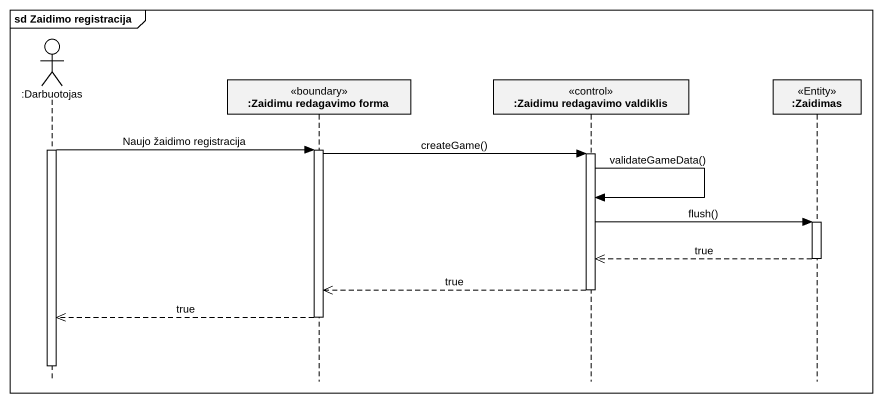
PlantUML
@startuml
mainframe sd Zaidimo registracija
hide footbox
actor ":Darbuotojas" as Darbuotojas
participant ":Zaidimu redagavimo forma" as Zaidimu_redagavimo_forma <<boundary>>
participant ":Zaidimu redagavimo valdiklis" as Zaidimu_redagavimo_valdiklis <<control>>
participant ":Zaidimas" as Zaidimas <<Entity>>

activate Darbuotojas
Darbuotojas -> Zaidimu_redagavimo_forma : Naujo žaidimo registracija
activate Zaidimu_redagavimo_forma
Zaidimu_redagavimo_forma -> Zaidimu_redagavimo_valdiklis : createGame()
activate Zaidimu_redagavimo_valdiklis
Zaidimu_redagavimo_valdiklis -> Zaidimu_redagavimo_valdiklis : validateGameData()
Zaidimu_redagavimo_valdiklis -> Zaidimas : flush()
activate Zaidimas
Zaidimas -->> Zaidimu_redagavimo_valdiklis : true
deactivate Zaidimas
Zaidimu_redagavimo_valdiklis -->> Zaidimu_redagavimo_forma : true
deactivate Zaidimu_redagavimo_valdiklis
Zaidimu_redagavimo_forma -->> Darbuotojas : true
deactivate Zaidimu_redagavimo_forma
deactivate Darbuotojas
@enduml
